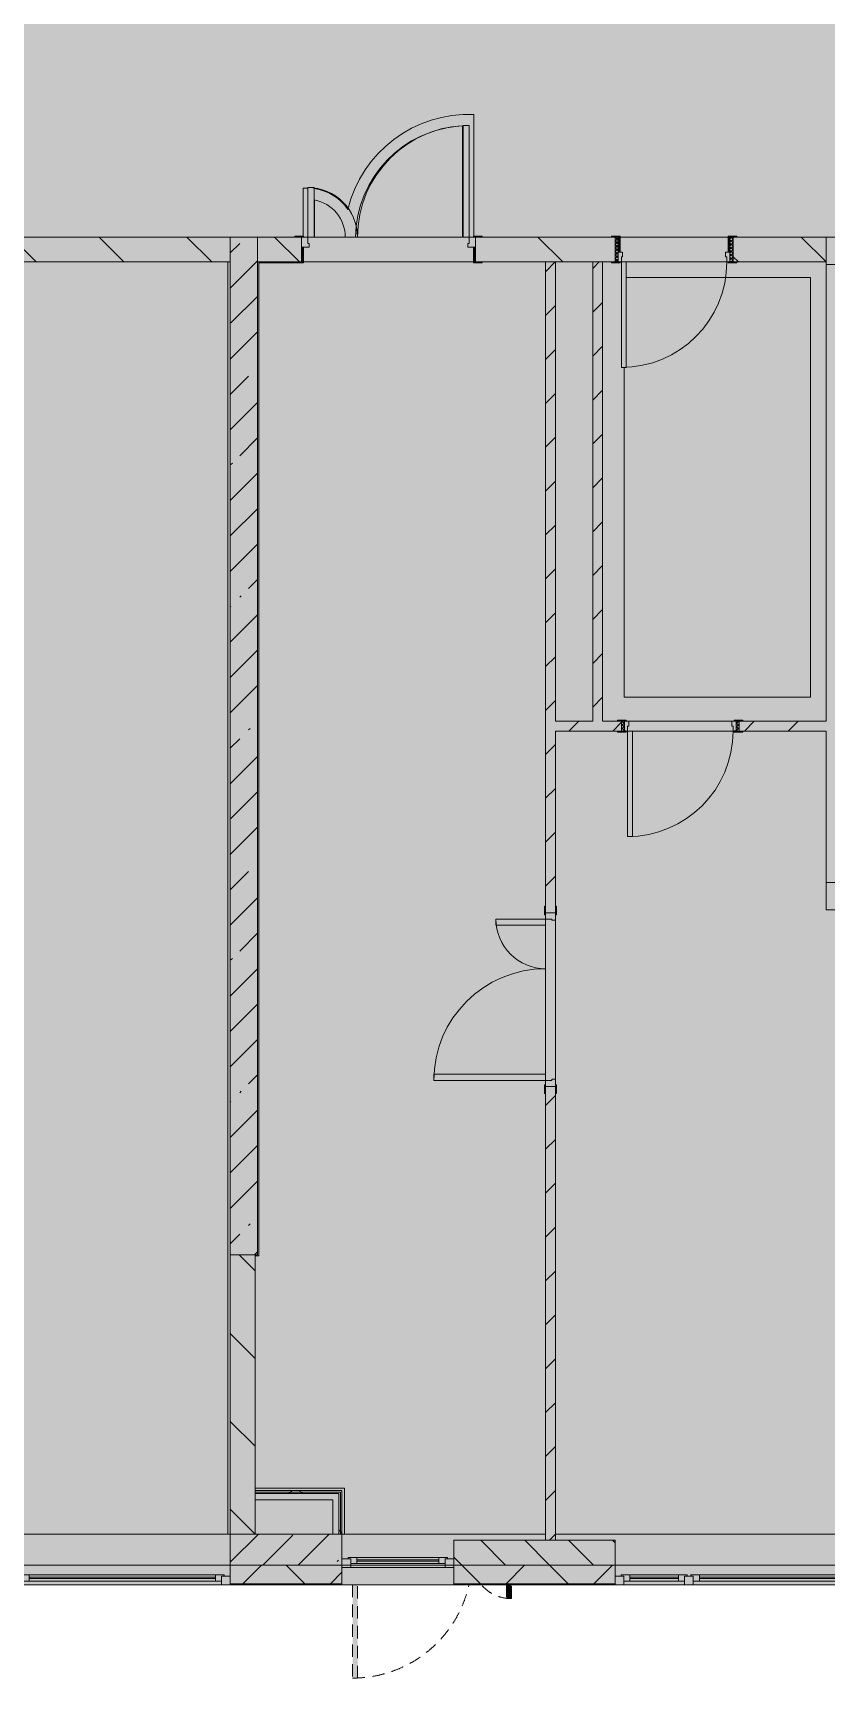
# Model space of a CAD drawing. Header units: millimetres. Extents: x 81663 to 277412, y -8553 to 29000.
# Drawn here: x 253768 to 260158, y -1010 to 12246 of the extents above; entities that cross this region are included whole.
import ezdxf

# ---------------------------------------------------------------- set-up
doc = ezdxf.new("R2010")
doc.units = ezdxf.units.MM
doc.linetypes.add('200_ШТРИХ__ш1_п0_6_', pattern=[160, 100, -60])
for name, color, linetype, lineweight, true_color in [('A-DETL-2', 7, 'Continuous', 5, 0x737373), ('A-DOOR-1', 7, 'Continuous', 5, 0xb7b7b7), ('A-DOOR-2', 7, 'Continuous', 5, 0xe2e2e2), ('A-DOOR-3', 7, 'Continuous', 5, 0xaaaaaa), ('A-DOOR-FRAM-1', 7, 'Continuous', 5, 0xe2e2e2), ('A-DOOR-FRAM-2', 7, 'Continuous', 5, 0xb7b7b7), ('A-DOOR-FRAM-3', 7, 'Continuous', 5, 0xaaaaaa), ('A-FLOR-3', 7, 'Continuous', 5, 0xb7b7b7), ('A-GLAZ-1', 7, 'Continuous', 5, 0x737373), ('A-WALL-5', 7, 'Continuous', 5, 0x737373), ('A-WALL-6', 7, 'Continuous', 9, 0x737373), ('I-WALL-2', 7, 'Continuous', 9, 0xe7e7e7), ('I-WALL-4', 7, 'Continuous', 5, 0x737373), ('S-COLS-2', 7, 'Continuous', 5, 0x737373)]:
    doc.layers.add(name, color=color, linetype=linetype, lineweight=lineweight, true_color=true_color)
doc.layers.add('A-DETL-GENF-2', color=7, linetype='Continuous', lineweight=9, true_color=0xc0c0c0, transparency=0.4)
for name, color, linetype, lineweight in [('A-DETL-MBND', 7, '200_ШТРИХ__ш1_п0_6_', 9), ('A-WALL-4', 7, 'Continuous', 5), ('I-WALL-3', 7, 'Continuous', 5), ('S-COLS-1', 7, 'Continuous', 5)]:
    doc.layers.add(name, color=color, linetype=linetype, lineweight=lineweight)
pattern_1 = [(135, (148228.23, 0), (-353.5534, -353.5534), [])]
pattern_2 = [(45, (148228.23, 0), (-176.7767, 176.7767), [])]
pattern_3 = [(45, (148228.23, 0), (-285.1231, 285.1231), []), (45, (148513.35, 0), (-285.1231, 285.1231), [504.031, -100.806, 16.764, -84.042])]
pattern_4 = [(45, (148228.2, 0), (-530.33, 530.33), []), (135, (148228.2, 0), (-530.33, -530.33), [])]

# ---------------------------------------------------------------- blocks, each defined once
blk = doc.blocks.new('120_Окно_СКБ_1Ст - 120_Окно_СКБ_1Ст 900х2500_h_ с форточкой-22876038-2_5_3_птичка')
at = {"layer": 'A-GLAZ-1'}
for p, q in [((-450, -127), (-450, -57)), ((-450, -57), (-380, -57)), ((450, -57), (-450, -57)), ((-380, -127), (-450, -127)), ((-450, -127), (-400, -127)), ((-380, -127), (-400, -127)), ((-400, -127), (-400, -137)), ((-380, -57), (-380, -127)), ((380, -87), (-380, -87)), ((-380, -87), (-380, -127)), ((-330, -137), (-330, -87)), ((-330, -107), (330, -107)), ((330, -117), (-330, -117)), ((330, -137), (330, -87)), ((380, -127), (380, -57)), ((380, -57), (450, -57)), ((380, -127), (380, -87)), ((450, -127), (380, -127)), ((400, -127), (380, -127)), ((400, -127), (450, -127)), ((400, -137), (400, -127)), ((450, -57), (450, -127)), ((-400, -137), (400, -137)), ((400, -137), (-400, -137))]:
    blk.add_line(p, q, dxfattribs=at)
blk = doc.blocks.new('110_Дверь_СКБ_2Ст - Д-2а_л_ Из коридора на лестницу-32216062-2_5_3_птичка')
at = {"layer": 'A-DOOR-2'}
for points in [[(612.5, 100), (662.5, 100), (662.5, 1000), (612.5, 1000), (612.5, 333.1)], [(-587.5, 100), (-587.5, 500), (-637.5, 500), (-637.5, 100)], [(712.5, -100), (712.5, 20), (697.5, 20), (697.5, -100)]]:
    blk.add_hatch(color=256, dxfattribs=at).paths.add_polyline_path(points)
h = blk.add_hatch(color=256, dxfattribs=at)
h.paths.add_polyline_path([(652.5, 20), (712.5, 20), (712.5, 100), (662.5, 100), (662.5, 50), (652.5, 50)])
h.paths.add_polyline_path([(-687.5, 20), (-627.5, 20), (-627.5, 50), (-637.5, 50), (-637.5, 100), (-687.5, 100)])
at = {"layer": 'A-DOOR-FRAM-1'}
for points in [[(-672.5, 100), (-672.5, 108), (-742.5, 108), (-742.5, 100)], [(-672.5, -100), (-672.5, 20), (-687.5, 20), (-687.5, -100)], [(767.5, 100), (767.5, 108), (697.5, 108), (697.5, 100)], [(-672.5, -108), (-672.5, -100), (-742.5, -100), (-742.5, -108)], [(767.5, -108), (767.5, -100), (697.5, -100), (697.5, -108)]]:
    blk.add_hatch(color=256, dxfattribs=at).paths.add_polyline_path(points)
at = {"layer": 'A-DOOR-1'}
for p, q in [((662.5, 1000), (612.5, 1000)), ((612.5, 1000), (612.5, 100)), ((662.5, 100), (662.5, 1000)), ((-637.5, 500), (-637.5, 100)), ((-587.5, 500), (-637.5, 500)), ((-587.5, 100), (-587.5, 500)), ((-637.5, 100), (-587.5, 100)), ((612.5, 100), (662.5, 100))]:
    blk.add_line(p, q, dxfattribs=at)
for centre, radius, start, end in [((662.5, 100), 900, 90, 180), ((-637.5, 100), 400, 360, 90)]:
    blk.add_arc(centre, radius, start, end, dxfattribs=at)
at = {"layer": 'A-DOOR-FRAM-2'}
for p, q in [((-672.5, 108), (-742.5, 108)), ((-742.5, 108), (-742.5, 100)), ((-742.5, 100), (-672.5, 100)), ((-637.5, 100), (-687.5, 100)), ((-687.5, 100), (-687.5, 20)), ((-687.5, 20), (-627.5, 20)), ((-672.5, 20), (-687.5, 20)), ((-687.5, 20), (-687.5, -100)), ((-672.5, 100), (-672.5, 108)), ((-672.5, -100), (-672.5, 20)), ((-637.5, 50), (-637.5, 100)), ((-627.5, 50), (-637.5, 50)), ((-627.5, 20), (-627.5, 50)), ((662.5, 50), (652.5, 50)), ((652.5, 50), (652.5, 20)), ((652.5, 20), (712.5, 20)), ((662.5, 100), (662.5, 50)), ((712.5, 100), (662.5, 100)), ((767.5, 108), (697.5, 108)), ((697.5, 108), (697.5, 100)), ((697.5, 100), (767.5, 100)), ((712.5, 20), (697.5, 20)), ((697.5, 20), (697.5, -100)), ((712.5, 20), (712.5, 100)), ((712.5, -100), (712.5, 20)), ((767.5, 100), (767.5, 108)), ((-672.5, -100), (-742.5, -100)), ((-742.5, -100), (-742.5, -108)), ((-742.5, -108), (-672.5, -108)), ((-687.5, -100), (-672.5, -100)), ((-672.5, -108), (-672.5, -100)), ((697.5, -100), (712.5, -100)), ((767.5, -100), (697.5, -100)), ((697.5, -100), (697.5, -108)), ((697.5, -108), (767.5, -108)), ((767.5, -108), (767.5, -100))]:
    blk.add_line(p, q, dxfattribs=at)
blk = doc.blocks.new('110_Дверь_СКБ_1Ст_Внутренняя1 - Д-8 950x2100h_охрана-V70-2_5_3_птичка')
at = {"layer": 'A-DOOR-2'}
h = blk.add_hatch(color=256, dxfattribs=at)
h.paths.add_polyline_path([(437, 100), (437, 60), (427, 60), (427, 20), (462, 20), (461, 100)])
h.paths.add_polyline_path([(-438, 100), (-438, 20), (-403, 20), (-403, 60), (-413, 60), (-413, 100)])
at = {"layer": 'A-DOOR-3'}
h = blk.add_hatch(dxfattribs=at)
h.set_pattern_fill('FP_61', color=256, style=0, pattern_type=2)
h.set_pattern_definition([(135, (1826.41, 164.685), (-14.14214, -14.14214), []), (225, (1826.41, 164.685), (14.14214, -14.14214), [])])
h.paths.add_polyline_path([(487, 100), (462, 100), (462, -100), (487, -100)])
at = {"layer": 'A-DOOR-FRAM-1'}
for points in [[(397, 950), (397, 100), (437, 100), (437, 950)], [(-423, 108), (-493, 108), (-493, 100), (-423, 100)], [(-423, 20), (-438, 20), (-438, -100), (-423, -100)], [(461, 108), (447, 108), (447, 100), (517, 100), (517, 108)], [(461, 20), (447, 20), (447, -100), (462, -100), (462, 20)], [(-423, -100), (-493, -100), (-493, -108), (-423, -108)], [(517, -100), (447, -100), (447, -108), (517, -108)]]:
    blk.add_hatch(color=256, dxfattribs=at).paths.add_polyline_path(points)
at = {"layer": 'A-DOOR-FRAM-3'}
h = blk.add_hatch(dxfattribs=at)
h.set_pattern_fill('FP_62', color=256, style=0, pattern_type=2)
h.set_pattern_definition([(45, (-296.384, 164.685), (-14.1421, 14.1421), []), (135, (-296.384, 164.685), (-14.1421, -14.1421), [])])
h.paths.add_polyline_path([(-438, 100), (-463, 100), (-463, -100), (-438, -100)])
at = {"layer": 'A-DOOR-1'}
for p, q in [((437, 950), (397, 950)), ((397, 950), (397, 100)), ((437, 100), (437, 950)), ((397, 100), (437, 100))]:
    blk.add_line(p, q, dxfattribs=at)
blk.add_arc((437, 100), 850, 90, 180, dxfattribs=at)
at = {"layer": 'A-DOOR-FRAM-2'}
for p, q in [((-423, 108), (-493, 108)), ((-493, 108), (-493, 100)), ((-493, 100), (-423, 100)), ((-438, 100), (-463, 100)), ((-463, 100), (-463, -100)), ((-413, 100), (-438, 100)), ((-438, 100), (-438, 20)), ((-438, -100), (-438, 100)), ((-423, 100), (-438, 100)), ((-438, 100), (-438, 99)), ((-438, 99), (-423, 99)), ((-438, 20), (-403, 20)), ((-423, 20), (-438, 20)), ((-438, 20), (-438, -100)), ((-423, 100), (-423, 108)), ((-423, 99), (-423, 100)), ((-423, -100), (-423, 20)), ((-413, 60), (-413, 100)), ((-403, 60), (-413, 60)), ((-403, 20), (-403, 60)), ((437, 60), (427, 60)), ((427, 60), (427, 20)), ((427, 20), (462, 20)), ((437, 100), (437, 60)), ((462, 100), (437, 100)), ((517, 108), (447, 108)), ((447, 108), (447, 100)), ((462, 100), (447, 100)), ((447, 100), (447, 99)), ((447, 100), (517, 100)), ((447, 99), (462, 99)), ((462, 20), (447, 20)), ((447, 20), (447, -100)), ((462, 20), (462, 100)), ((487, 100), (462, 100)), ((462, 100), (462, -100)), ((462, 99), (462, 100)), ((462, -100), (462, 20)), ((487, -100), (487, 100)), ((517, 100), (517, 108)), ((-423, -100), (-493, -100)), ((-493, -100), (-493, -108)), ((-493, -108), (-423, -108)), ((-463, -100), (-438, -100)), ((-438, -100), (-423, -100)), ((-423, -108), (-423, -100)), ((447, -100), (462, -100)), ((517, -100), (447, -100)), ((447, -100), (447, -108)), ((447, -108), (517, -108)), ((462, -100), (487, -100)), ((517, -108), (517, -100))]:
    blk.add_line(p, q, dxfattribs=at)
blk = doc.blocks.new('110_Дверь_СКБ_1Ст_Внутренняя1 - Д-8 950x2100h_охрана-V71-2_5_3_птичка')
at = {"layer": 'A-DOOR-2'}
h = blk.add_hatch(color=256, dxfattribs=at)
h.paths.add_polyline_path([(437, 40), (437, 0), (427, 0), (427, -40), (462, -40), (462, 40)])
h.paths.add_polyline_path([(-413, 40), (-438, 40), (-438, -40), (-403, -40), (-403, 0), (-413, 0)])
at = {"layer": 'A-DOOR-3'}
h = blk.add_hatch(dxfattribs=at)
h.set_pattern_fill('FP_101', color=256, style=0, pattern_type=2)
h.set_pattern_definition([(135, (1826.41, 104.685), (-14.14214, -14.14214), []), (225, (1826.41, 104.685), (14.14214, -14.14214), [])])
h.paths.add_polyline_path([(487, 40), (462, 40), (462, -40), (487, -40)])
at = {"layer": 'A-DOOR-FRAM-1'}
for points in [[(437, 890), (397, 890), (397, 40), (437, 40), (437, 67)], [(-493, 48), (-493, 40), (-423, 40), (-423, 48)], [(517, 48), (447, 48), (447, 40), (517, 40)], [(-423, -40), (-493, -40), (-493, -48), (-423, -48)], [(447, -40), (447, -48), (517, -48), (517, -40)]]:
    blk.add_hatch(color=256, dxfattribs=at).paths.add_polyline_path(points)
at = {"layer": 'A-DOOR-FRAM-3'}
h = blk.add_hatch(dxfattribs=at)
h.set_pattern_fill('FP_102', color=256, style=0, pattern_type=2)
h.set_pattern_definition([(45, (-296.384, 104.685), (-14.1421, 14.1421), []), (135, (-296.384, 104.685), (-14.1421, -14.1421), [])])
h.paths.add_polyline_path([(-438, 40), (-463, 40), (-463, -40), (-438, -40)])
at = {"layer": 'A-DOOR-1'}
for p, q in [((437, 890), (397, 890)), ((397, 890), (397, 40)), ((437, 40), (437, 890)), ((397, 40), (437, 40))]:
    blk.add_line(p, q, dxfattribs=at)
blk.add_arc((437, 40), 850, 90, 180, dxfattribs=at)
at = {"layer": 'A-DOOR-FRAM-2'}
for p, q in [((-423, 48), (-493, 48)), ((-493, 48), (-493, 40)), ((-493, 40), (-423, 40)), ((-438, 40), (-463, 40)), ((-463, 40), (-463, -40)), ((-413, 40), (-438, 40)), ((-438, 40), (-438, -40)), ((-438, -40), (-438, 40)), ((-423, 40), (-438, 40)), ((-438, 40), (-438, 39)), ((-438, 39), (-423, 39)), ((-423, 40), (-423, 48)), ((-423, 39), (-423, 40)), ((-413, 0), (-413, 40)), ((-403, 0), (-413, 0)), ((-403, -40), (-403, 0)), ((437, 0), (427, 0)), ((427, 0), (427, -40)), ((437, 40), (437, 0)), ((462, 40), (437, 40)), ((517, 48), (447, 48)), ((447, 48), (447, 40)), ((462, 40), (447, 40)), ((447, 40), (447, 39)), ((447, 40), (517, 40)), ((447, 39), (462, 39)), ((462, -40), (462, 40)), ((487, 40), (462, 40)), ((462, 40), (462, -40)), ((462, 39), (462, 40)), ((487, -40), (487, 40)), ((517, 40), (517, 48)), ((-423, -40), (-493, -40)), ((-493, -40), (-493, -48)), ((-493, -48), (-423, -48)), ((-463, -40), (-438, -40)), ((-423, -39), (-438, -39)), ((-438, -39), (-438, -40)), ((-438, -40), (-403, -40)), ((-438, -40), (-423, -40)), ((-423, -40), (-423, -39)), ((-423, -48), (-423, -40)), ((427, -40), (462, -40)), ((462, -39), (447, -39)), ((447, -39), (447, -40)), ((447, -40), (462, -40)), ((517, -40), (447, -40)), ((447, -40), (447, -48)), ((447, -48), (517, -48)), ((462, -40), (462, -39)), ((462, -40), (487, -40)), ((517, -48), (517, -40))]:
    blk.add_line(p, q, dxfattribs=at)
blk = doc.blocks.new('110_Дверь_СКБ_2Ст_Наружная - ДН-5_л__ Двухстворчатая 1350 х3800 _h_ в свету с верхним остеклением-21877029-2_5_3_птичка')
at = {"layer": 'A-DETL-MBND'}
for points in [[(619, 1010), (619, 258), (659, 258), (659, 1010)], [(-621, 370), (-621, 258), (-581, 258), (-581, 370)]]:
    blk.add_hatch(color=256, dxfattribs=at).paths.add_polyline_path(points)
for p, q in [((659, 1010), (619, 1010)), ((619, 1010), (619, 258)), ((659, 258), (659, 1010)), ((-621, 370), (-621, 258)), ((-581, 370), (-621, 370)), ((-581, 258), (-581, 370))]:
    blk.add_line(p, q, dxfattribs=at)
for centre, radius, start, end in [((659, 50), 960, 90, 167.443), ((-621, 50), 320, 42.2942, 90)]:
    blk.add_arc(centre, radius, start, end, dxfattribs=at)
blk = doc.blocks.new('120_Окно_СКБ_2Ст_Фрамуга сверху - 120_Окно_СКБ_2Ст_2300х2500_h_ ДОО-22877051-2_5_3_птичка')
at = {"layer": 'A-GLAZ-1'}
for p, q in [((-1150, 13), (-1150, 83)), ((-1150, 83), (-1080, 83)), ((1150, 83), (-1150, 83)), ((-1080, 13), (-1150, 13)), ((-1150, 13), (-1100, 13)), ((-1080, 13), (-1100, 13)), ((-1100, 13), (-1100, 3)), ((-1100, 3), (540, 3)), ((540, 3), (-1100, 3)), ((-1080, 83), (-1080, 13)), ((-1080, 83), (1080, 83)), ((520, 53), (-1080, 53)), ((-1080, 53), (-1080, 13)), ((-1030, 3), (-1030, 53)), ((-1030, 33), (470, 33)), ((470, 23), (-1030, 23)), ((470, 3), (470, 53)), ((520, 13), (520, 83)), ((520, 83), (590, 83)), ((520, 13), (520, 53)), ((590, 13), (520, 13)), ((540, 13), (520, 13)), ((540, 13), (570, 13)), ((540, 13), (570, 13)), ((540, 3), (540, 13)), ((590, 13), (570, 13)), ((570, 13), (570, 3)), ((570, 3), (1100, 3)), ((1100, 3), (570, 3)), ((590, 83), (590, 13)), ((1080, 53), (590, 53)), ((590, 53), (590, 13)), ((640, 3), (640, 53)), ((640, 33), (1030, 33)), ((1030, 23), (640, 23)), ((1030, 3), (1030, 53)), ((1080, 13), (1080, 83)), ((1080, 83), (1150, 83)), ((1080, 13), (1080, 53)), ((1150, 13), (1080, 13)), ((1100, 13), (1080, 13)), ((1100, 13), (1150, 13)), ((1100, 3), (1100, 13)), ((1150, 83), (1150, 13))]:
    blk.add_line(p, q, dxfattribs=at)
blk = doc.blocks.new('110_Дверь_СКБ_2Ст - Д-5_п_ Из игровой в коридор-32351726-2_5_3_птичка')
at = {"layer": 'A-DOOR-2'}
h = blk.add_hatch(color=256, dxfattribs=at)
h.paths.add_polyline_path([(712, -40), (712, 40), (652, 40), (652, 10), (662, 10), (662, -40)])
h.paths.add_polyline_path([(-628, 40), (-688, 40), (-688, -40), (-638, -40), (-638, 10), (-628, 10)])
for points in [[(-588, -440), (-588, -40), (-638, -40), (-638, -440)], [(662, -40), (612, -40), (612, -940), (662, -940)]]:
    blk.add_hatch(color=256, dxfattribs=at).paths.add_polyline_path(points)
at = {"layer": 'A-DOOR-FRAM-1'}
for points in [[(-672, 48), (-743, 48), (-743, 40), (-672, 40)], [(768, 48), (698, 48), (698, 40), (768, 40)], [(-672, -40), (-743, -40), (-743, -48), (-672, -48)], [(768, -40), (698, -40), (698, -48), (768, -48)]]:
    blk.add_hatch(color=256, dxfattribs=at).paths.add_polyline_path(points)
at = {"layer": 'A-DOOR-1'}
for p, q in [((-638, -40), (-588, -40)), ((-638, -440), (-638, -40)), ((-588, -40), (-588, -440)), ((612, -40), (662, -40)), ((612, -940), (612, -40)), ((662, -40), (662, -940)), ((-588, -440), (-638, -440)), ((662, -940), (612, -940))]:
    blk.add_line(p, q, dxfattribs=at)
for centre, radius, start, end in [((-638, -40), 400, 270, 0), ((662, -40), 900, 180, 270)]:
    blk.add_arc(centre, radius, start, end, dxfattribs=at)
at = {"layer": 'A-DOOR-FRAM-2'}
for p, q in [((-743, 48), (-672, 48)), ((-743, 40), (-743, 48)), ((-672, 40), (-743, 40)), ((-688, 40), (-628, 40)), ((-688, -40), (-688, 40)), ((-688, 40), (-672, 40)), ((-688, 39), (-688, 40)), ((-672, 39), (-688, 39)), ((-672, 48), (-672, 40)), ((-672, 40), (-672, 39)), ((-638, 10), (-638, -40)), ((-628, 10), (-638, 10)), ((-628, 40), (-628, 10)), ((652, 40), (712, 40)), ((652, 10), (652, 40)), ((662, 10), (652, 10)), ((662, -40), (662, 10)), ((698, 40), (698, 48)), ((698, 48), (768, 48)), ((698, 39), (698, 40)), ((698, 40), (712, 40)), ((768, 40), (698, 40)), ((712, 39), (698, 39)), ((712, 40), (712, -40)), ((712, 40), (712, 39)), ((768, 48), (768, 40)), ((-743, -40), (-672, -40)), ((-743, -48), (-743, -40)), ((-672, -48), (-743, -48)), ((-638, -40), (-688, -40)), ((-672, -40), (-672, -48)), ((712, -40), (662, -40)), ((698, -48), (698, -40)), ((698, -40), (768, -40)), ((768, -48), (698, -48)), ((768, -40), (768, -48))]:
    blk.add_line(p, q, dxfattribs=at)

msp = doc.modelspace()

# ---------------------------------------------------------------- hatches: boundary and pattern name
at = {"layer": 'A-DETL-GENF-2'}
msp.add_hatch(color=256, dxfattribs=at).paths.add_polyline_path([(270445.2, -258), (273466.2, -258), (273466.2, 21558), (241536.2, 21558), (241536.2, 27348), (233088.2, 27348), (233088.2, 5750), (237430.2, 5750), (237430.2, -258), (269517.7, -258)])
at = {"layer": 'A-WALL-4'}
h = msp.add_hatch(dxfattribs=at)
h.set_pattern_fill('FP_58', color=256, style=0, pattern_type=2)
h.set_pattern_definition([(135, (148228.23, 0), (-176.7767, -176.7767), [])])
h.paths.add_polyline_path([(271058.2, -100), (271058.2, 100), (270258.2, 100), (270258.2, -100), (270445.2, -100)])
h.paths.add_polyline_path([(257459.9, -100), (258458.2, -100), (258458.2, 100), (257158.2, 100), (257158.2, -100)])
h.paths.add_polyline_path([(267198.9, -100), (267558.2, -100), (267558.2, 100), (267058.2, 100), (267058.2, -100)])
h.paths.add_polyline_path([(261908.2, -100), (261908.2, 100), (261658.2, 100), (261658.2, -100)])
h.paths.add_polyline_path([(262808.2, -100), (263858.2, -100), (263858.2, 100), (262808.2, 100)])
h.paths.add_polyline_path([(252008.2, -100), (253058.2, -100), (253058.2, 100), (252008.2, 100)])
h.paths.add_polyline_path([(249058.2, -100), (249958.2, -100), (249958.2, 100), (249058.2, 100)])
h.paths.add_polyline_path([(247258.2, -100), (247257.2, 100), (243908.2, 100), (243908.2, -100), (247257.2, -100)])
h.paths.add_polyline_path([(243008.2, -100), (243008.2, 100), (242758.2, 100), (242758.2, -100)])
h.paths.add_polyline_path([(250967.3, -100), (251108.2, -100), (251108.2, 100), (250858.2, 100), (250858.2, -100)])
h.paths.add_polyline_path([(240958.2, -100), (240958.2, 100), (240158.2, 100), (240158.2, -100), (240764.5, -100)])
h = msp.add_hatch(dxfattribs=at)
h.set_pattern_fill('FP_48', color=256, style=0, pattern_type=2)
h.set_pattern_definition([(45, (148228.23, 0), (-353.5534, 353.5534), []), (135, (148228.23, 0), (-353.5534, -353.5534), [])])
h.paths.add_polyline_path([(268458.2, -250), (269358.2, -250), (269358.2, -100), (268458.2, -100)])
h.paths.add_polyline_path([(270258.2, -250), (271058.2, -250), (271058.2, -100), (270258.2, -100)])
h.paths.add_polyline_path([(273227.7, -250), (273308.2, -250), (273308.2, -100), (271958.2, -100), (271958.2, -250), (272300.2, -250)])
h.paths.add_polyline_path([(255604.9, -250), (256258.2, -250), (256258.2, -100), (255358.2, -100), (255358.2, -250)])
h.paths.add_polyline_path([(261908.2, -250), (261908.2, -100), (260758.2, -100), (260758.2, -250), (261170, -250)])
h.paths.add_polyline_path([(263858.2, -250), (263858.2, -100), (262808.2, -100), (262808.2, -250), (263025, -250)])
h.paths.add_polyline_path([(257158.2, -250), (258458.2, -250), (258458.2, -100), (257158.2, -100)])
h.paths.add_polyline_path([(266158.2, -250), (267558.2, -250), (267558.2, -100), (266158.2, -100)])
h.paths.add_polyline_path([(250967.3, -250), (251108.2, -250), (251108.2, -100), (249058.2, -100), (249058.2, -250), (250039.7, -250)])
h.paths.add_polyline_path([(252008.2, -250), (253058.2, -250), (253058.2, -100), (252008.2, -100)])
h.paths.add_polyline_path([(247258.2, -250), (248158.2, -250), (248158.2, -100), (243908.2, -100), (243908.2, -250), (247257.2, -250)])
h.paths.add_polyline_path([(241858.2, -250), (243008.2, -250), (243008.2, -100), (241858.2, -100)])
h.paths.add_polyline_path([(240300.8, -250), (240958.2, -250), (240958.2, -100), (240158.2, -100), (240158.2, -250)])
h.paths.add_polyline_path([(239258.2, -250), (239258.2, -100), (237438.2, -100), (237438.2, -250), (237982, -250)])
at = {"layer": 'I-WALL-2'}
for points in [[(256183.2, 426), (256183.2, 476), (255558.2, 476), (255558.2, 426), (255604.9, 426)], [(256183.2, 150), (256233.2, 150), (256233.2, 476), (256183.2, 476), (256183.2, 230.5)]]:
    msp.add_hatch(color=256, dxfattribs=at).paths.add_polyline_path(points)
at = {"layer": 'I-WALL-3'}
h = msp.add_hatch(dxfattribs=at)
h.set_pattern_fill('FP_59', color=256, style=0, pattern_type=2)
h.set_pattern_definition(pattern_1)
h.paths.add_polyline_path([(254677.3, 10400), (255358.2, 10400), (255358.2, 10600), (253323.2, 10600), (253323.2, 10400), (253353.2, 10400)])
h.paths.add_polyline_path([(250967.3, 10400), (251873.2, 10400), (251873.2, 10600), (249838.2, 10600), (249838.2, 10400)])
h = msp.add_hatch(dxfattribs=at)
h.set_pattern_fill('FP_56', color=256, style=0, pattern_type=2)
h.set_pattern_definition(pattern_3)
h.paths.add_polyline_path([(255578.2, 2400), (255578.2, 10600), (255358.2, 10600), (255358.2, 2400)])
h = msp.add_hatch(dxfattribs=at)
h.set_pattern_fill('FP_59', color=256, style=0, pattern_type=2)
h.set_pattern_definition(pattern_1)
h.paths.add_polyline_path([(269438.2, 10400), (269438.2, 10600), (267558.2, 10600), (267558.2, 10400), (267662.6, 10400)])
h.paths.add_polyline_path([(257867.1, 10400), (258458.2, 10400), (258458.2, 10600), (257333.2, 10600), (257333.2, 10400), (257459.9, 10400)])
h.paths.add_polyline_path([(255933.2, 10400), (255933.2, 10600), (255578.2, 10600), (255578.2, 10400), (255878.2, 10400)])
h.paths.add_polyline_path([(259778.7, 10400), (260158.2, 10400), (260158.2, 10600), (259408.2, 10600), (259408.2, 10400), (259438.2, 10400)])
h = msp.add_hatch(dxfattribs=at)
h.set_pattern_fill('FP_60', color=256, style=0, pattern_type=2)
h.set_pattern_definition(pattern_2)
h.paths.add_polyline_path([(257923.7, 100), (257978.2, 100), (257978.2, 3755), (257898.2, 3755), (257898.2, 100)])
h.paths.add_polyline_path([(257898.2, 5155), (257978.2, 5155), (257978.2, 10400), (257898.2, 10400), (257898.2, 5210)])
h = msp.add_hatch(dxfattribs=at)
h.set_pattern_fill('FP_60', color=256, style=0, pattern_type=2)
h.set_pattern_definition(pattern_2)
h.paths.add_polyline_path([(258358.2, 6700), (258358.2, 10400), (258278.2, 10400), (258278.2, 6700)])
h = msp.add_hatch(dxfattribs=at)
h.set_pattern_fill('FP_60', color=256, style=0, pattern_type=2)
h.set_pattern_definition(pattern_2)
h.paths.add_polyline_path([(257978.2, 6620), (258508.2, 6620), (258508.2, 6700), (257978.2, 6700)])
h.paths.add_polyline_path([(259458.2, 6620), (260158.2, 6620), (260158.2, 6700), (259458.2, 6700)])
h = msp.add_hatch(dxfattribs=at)
h.set_pattern_fill('FP_59', color=256, style=0, pattern_type=2)
h.set_pattern_definition(pattern_1)
h.paths.add_polyline_path([(255558.2, 150), (255558.2, 2400), (255358.2, 2400), (255358.2, 150)])
h = msp.add_hatch(dxfattribs=at)
h.set_pattern_fill('FP_160', color=256, style=0, pattern_type=2)
h.set_pattern_definition(pattern_4)
h.paths.add_polyline_path([(256245.7, 488.5), (256245.7, 501), (255558.2, 501), (255558.2, 488.5), (256233.2, 488.5)])
h = msp.add_hatch(dxfattribs=at)
h.set_pattern_fill('FP_160', color=256, style=0, pattern_type=2)
h.set_pattern_definition(pattern_4)
h.paths.add_polyline_path([(256183.2, 476), (256233.2, 476), (256233.2, 488.5), (255558.2, 488.5), (255558.2, 476), (255604.9, 476)])
h = msp.add_hatch(dxfattribs=at)
h.set_pattern_fill('FP_160', color=256, style=0, pattern_type=2)
h.set_pattern_definition(pattern_4)
h.paths.add_polyline_path([(256233.2, 150), (256245.7, 150), (256245.7, 488.5), (256233.2, 488.5), (256233.2, 230.5)])
h = msp.add_hatch(dxfattribs=at)
h.set_pattern_fill('FP_160', color=256, style=0, pattern_type=2)
h.set_pattern_definition(pattern_4)
h.paths.add_polyline_path([(256245.7, 150), (256258.2, 150), (256258.2, 501), (256245.7, 501), (256245.7, 230.5)])
at = {"layer": 'S-COLS-1'}
h = msp.add_hatch(dxfattribs=at)
h.set_pattern_fill('FP_56', color=256, style=0, pattern_type=2)
h.set_pattern_definition(pattern_3)
h.paths.add_polyline_path([(255358.2, -100), (256258.2, -100), (256258.2, 150), (255358.2, 150)])

# ---------------------------------------------------------------- linework, layer by layer
at = {"layer": 'A-DETL-2'}
for p, q in [((260031.7, 10273.7), (258548.2, 10273.7)), ((260031.7, 6893.7), (260031.7, 10273.7)), ((258531.7, 9550), (258531.7, 6893.7)), ((258531.7, 6893.7), (260031.7, 6893.7))]:
    msp.add_line(p, q, dxfattribs=at)
at = {"layer": 'A-FLOR-3'}
for p, q in [((257320.3, 10608), (257320.3, 11588.1)), ((257230.3, 11497.8), (257230.3, 10600)), ((255946.2, 10993.6), (255946.2, 10608)), ((256036.2, 10600), (256036.2, 10899.7)), ((256036.2, 10600), (256367.8, 10600)), ((255338.2, 150), (255338.2, 10400)), ((255878.2, 10392), (255588.2, 10392)), ((255588.2, 10392), (255588.2, 2392)), ((255588.2, 2392), (255558.2, 2392)), ((255558.2, 521), (256278.2, 521)), ((256278.2, 521), (256278.2, 150))]:
    msp.add_line(p, q, dxfattribs=at)
for centre, radius, start, end in [((257277.8, 10589), 1000, 87.56236, 166.45029), ((257277.8, 10589), 910, 92.99005, 179.3074), ((255979.8, 10600), 395, 89.4985, 94.87345), ((255979.8, 10600), 395, 34.42231, 82.19504), ((255979.8, 10600), 305, 360, 79.33549)]:
    msp.add_arc(centre, radius, start, end, dxfattribs=at)
at = {"layer": 'A-WALL-5'}
for p, q in [((257898.2, 100), (257158.2, 100)), ((257158.2, 100), (257158.2, -258)), ((258458.2, 100), (257978.2, 100)), ((258458.2, -258), (258458.2, 100)), ((255358.2, -100), (255358.2, -258)), ((255358.2, -100), (256258.2, -100)), ((256258.2, -258), (256258.2, -100)), ((243008.2, -258), (255358.2, -258)), ((267558.2, -258), (255358.2, -258))]:
    msp.add_line(p, q, dxfattribs=at)
at = {"layer": 'A-WALL-6'}
for p, q in [((255358.2, 10400), (255358.2, 10600)), ((255578.2, 10600), (255578.2, 10400)), ((260158.2, 10400), (260158.2, 10600)), ((257978.2, 10400), (257898.2, 10400)), ((258358.2, 10400), (258278.2, 10400)), ((260238.2, 10380), (260158.2, 10380)), ((260158.2, 5400), (260238.2, 5400)), ((255558.2, 488.5), (256245.7, 488.5)), ((255558.2, 476), (256233.2, 476)), ((256233.2, 476), (256233.2, 150)), ((256245.7, 488.5), (256245.7, 150)), ((257898.2, 100), (257978.2, 100)), ((257158.2, -100), (258458.2, -100)), ((258458.2, -100), (257158.2, -100)), ((255358.2, -250), (256258.2, -250)), ((255358.2, -253), (256258.2, -253)), ((257158.2, -250), (258458.2, -250)), ((257158.2, -253), (258458.2, -253))]:
    msp.add_line(p, q, dxfattribs=at)
at = {"layer": 'I-WALL-4'}
for p, q in [((255878.2, 10600), (253353.2, 10600)), ((256367.8, 10600), (257230.3, 10600)), ((258428.2, 10600), (257388.2, 10600)), ((258498.2, 10600), (259368.2, 10600)), ((269438.2, 10600), (259438.2, 10600)), ((253353.2, 10400), (255358.2, 10400)), ((255358.2, 10400), (255358.2, 150)), ((255578.2, 10400), (255878.2, 10400)), ((255578.2, 2400), (255578.2, 10400)), ((257318.2, 10400), (255948.2, 10400)), ((257388.2, 10400), (257898.2, 10400)), ((257898.2, 10400), (257898.2, 5210)), ((257978.2, 10400), (258278.2, 10400)), ((257978.2, 6700), (257978.2, 10400)), ((258278.2, 10400), (258278.2, 6700)), ((258358.2, 10400), (258428.2, 10400)), ((258358.2, 10064.5), (258358.2, 10400)), ((259358.2, 10400), (258548.2, 10400)), ((259438.2, 10400), (260158.2, 10400)), ((260158.2, 10400), (260158.2, 6700)), ((258358.2, 6700), (258358.2, 10064.1)), ((258278.2, 6700), (257978.2, 6700)), ((258478.2, 6700), (258358.2, 6700)), ((258568.2, 6700), (259398.2, 6700)), ((260158.2, 6700), (259488.2, 6700)), ((257978.2, 6620), (258478.2, 6620)), ((257978.2, 5210), (257978.2, 6620)), ((259408.2, 6620), (258598.2, 6620)), ((259488.2, 6620), (260158.2, 6620)), ((260158.2, 6620), (260158.2, 5180)), ((260158.2, 5180), (265578.2, 5180)), ((257898.2, 3855), (257898.2, 5055)), ((257978.2, 5095), (257978.2, 3815)), ((257898.2, 3700), (257898.2, 100)), ((257978.2, 100), (257978.2, 3700)), ((255578.2, 2400), (255358.2, 2400)), ((255558.2, 150), (255558.2, 2400)), ((256258.2, 501), (255558.2, 501)), ((255558.2, 426), (256183.2, 426)), ((256183.2, 426), (256183.2, 150)), ((256258.2, 150), (256258.2, 501)), ((250858.2, 150), (255358.2, 150)), ((255358.2, 150), (255558.2, 150)), ((256183.2, 150), (256258.2, 150)), ((256258.2, 150), (257898.2, 150)), ((257978.2, 150), (260758.2, 150)), ((255358.2, -100), (253058.2, -100)), ((257158.2, -100), (256258.2, -100)), ((260758.2, -100), (258458.2, -100))]:
    msp.add_line(p, q, dxfattribs=at)
at = {"layer": 'S-COLS-2'}
for p, q in [((256258.2, 150), (255358.2, 150)), ((255358.2, 150), (255358.2, -100)), ((256258.2, -100), (256258.2, 150)), ((255358.2, -100), (256258.2, -100))]:
    msp.add_line(p, q, dxfattribs=at)

# ---------------------------------------------------------------- block references
at = {"layer": 'A-DETL-MBND', "rotation": 180}
msp.add_blockref('110_Дверь_СКБ_2Ст_Наружная - ДН-5_л__ Двухстворчатая 1350 х3800 _h_ в свету с верхним остеклением-21877029-2_5_3_птичка', (257002.7, 0), dxfattribs=at)
at = {"layer": 'A-DOOR-1'}
msp.add_blockref('110_Дверь_СКБ_2Ст - Д-2а_л_ Из коридора на лестницу-32216062-2_5_3_птичка', (256620.7, 10500), dxfattribs=at)
for name, p, rotation in [('110_Дверь_СКБ_1Ст_Внутренняя1 - Д-8 950x2100h_охрана-V70-2_5_3_птичка', (258945.7, 10500), 180), ('110_Дверь_СКБ_1Ст_Внутренняя1 - Д-8 950x2100h_охрана-V71-2_5_3_птичка', (258995.7, 6660), 180), ('110_Дверь_СКБ_2Ст - Д-5_п_ Из игровой в коридор-32351726-2_5_3_птичка', (257938.2, 4467.5), 269.9999999999999)]:
    msp.add_blockref(name, p, dxfattribs=dict(at, rotation=rotation))
at = {"layer": 'A-GLAZ-1', "rotation": 180}
for name, p in [('120_Окно_СКБ_1Ст - 120_Окно_СКБ_1Ст 900х2500_h_ с форточкой-22876038-2_5_3_птичка', (256708.2, -175)), ('120_Окно_СКБ_2Ст_Фрамуга сверху - 120_Окно_СКБ_2Ст_2300х2500_h_ ДОО-22877051-2_5_3_птичка', (254208.2, -175)), ('120_Окно_СКБ_2Ст_Фрамуга сверху - 120_Окно_СКБ_2Ст_2300х2500_h_ ДОО-22877051-2_5_3_птичка', (259608.2, -175))]:
    msp.add_blockref(name, p, dxfattribs=at)

doc.saveas('drawing.dxf')
